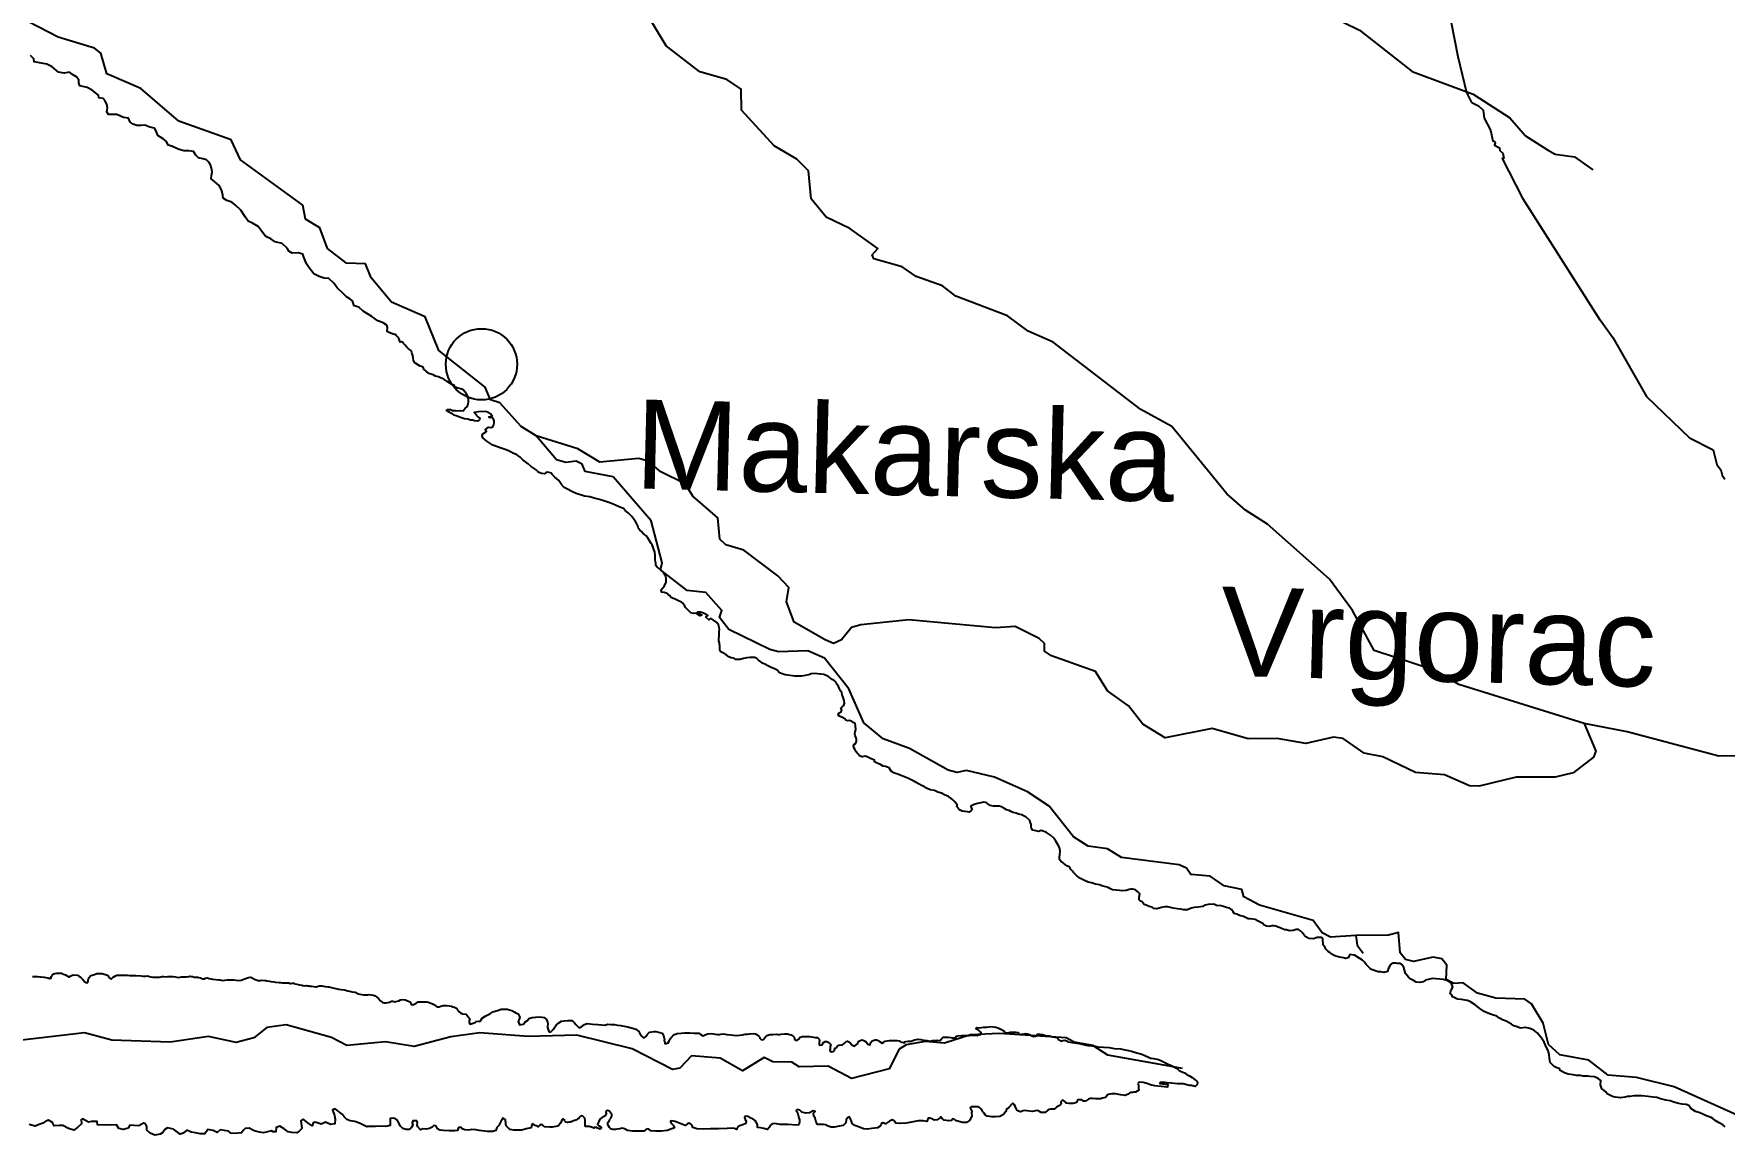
# Model space of a CAD drawing. Header units: metres. Extents: x 13.21 to 19.52, y 42.14 to 46.62.
# Drawn here: x 16.9033 to 17.3293, y 43.1125 to 43.3902 of the extents above; entities that cross this region are included whole.
import ezdxf

# ---------------------------------------------------------------- set-up
doc = ezdxf.new("R2010")
doc.units = ezdxf.units.M
doc.header["$MEASUREMENT"] = 0
for name, color, linetype in [('CESTE', 5, 'Continuous'), ('grad_manji', 1, 'Continuous'), ('hr', 9, 'Continuous'), ('naziv_manji', 1, 'Continuous')]:
    doc.layers.add(name, color=color, linetype=linetype)
doc.styles.get("Standard").update_dxf_attribs({"font": 'arial.ttf'})

msp = doc.modelspace()

# ---------------------------------------------------------------- linework, layer by layer
at = {"layer": 'CESTE'}
for points in [[(17.19139, 43.43531), (17.19656, 43.43155), (17.20337, 43.42955), (17.20958, 43.42399), (17.21424, 43.42298), (17.21564, 43.42142), (17.21553, 43.41973), (17.20865, 43.41006), (17.20851, 43.40834), (17.21379, 43.40031), (17.21972, 43.39704), (17.22911, 43.39514), (17.23735, 43.39114), (17.25061, 43.38067), (17.266, 43.37498), (17.27523, 43.36905), (17.27919, 43.36451), (17.28477, 43.36091), (17.28668, 43.35985), (17.29155, 43.35922), (17.29618, 43.35589)], [(16.97105, 43.34697), (16.95535, 43.35839), (16.95299, 43.36349), (16.9398, 43.36817), (16.93025, 43.37641), (16.92173, 43.38012), (16.9202, 43.38529), (16.91858, 43.38656), (16.90944, 43.38936), (16.89951, 43.39445), (16.89192, 43.40154), (16.89115, 43.40521)], [(17.29402, 43.2163), (17.26244, 43.22614), (17.25671, 43.22956), (17.24109, 43.23475), (17.23562, 43.24477), (17.22983, 43.25269), (17.21419, 43.26655), (17.20861, 43.27006), (17.20393, 43.27424), (17.19004, 43.29118), (17.18223, 43.29551), (17.16017, 43.31243), (17.15387, 43.31521), (17.14868, 43.31905), (17.13566, 43.32409), (17.13232, 43.32668), (17.12566, 43.32897), (17.12211, 43.33142), (17.11497, 43.33349), (17.11453, 43.3345), (17.11602, 43.33609), (17.10896, 43.3411), (17.10296, 43.34397), (17.09916, 43.34861), (17.09849, 43.35561), (17.09557, 43.35857), (17.08984, 43.36198), (17.08162, 43.37096), (17.08154, 43.37627), (17.07792, 43.37864), (17.07114, 43.3806), (17.06263, 43.38719), (17.05458, 43.4006)], [(17.02985, 43.28882), (17.02611, 43.29115), (17.02077, 43.29719), (17.01838, 43.29788), (17.01704, 43.30111), (17.00535, 43.31035), (17.00192, 43.31888), (16.99341, 43.32254), (16.98827, 43.32866), (16.98689, 43.3322), (16.98213, 43.33235), (16.97728, 43.33605), (16.97539, 43.34124), (16.97177, 43.34349), (16.97105, 43.34697)], [(17.29402, 43.2163), (17.29697, 43.20936), (17.29634, 43.20782), (17.29119, 43.20383), (17.28668, 43.20279), (17.27682, 43.20276), (17.26752, 43.20049), (17.2651, 43.20059), (17.25878, 43.20339), (17.25151, 43.20395), (17.24324, 43.20792), (17.23859, 43.2088), (17.23328, 43.21253), (17.23081, 43.21289), (17.22381, 43.21127), (17.21664, 43.21251), (17.2093, 43.21244), (17.20023, 43.21501), (17.1884, 43.21269), (17.18281, 43.21614), (17.17918, 43.2208), (17.17385, 43.22452), (17.17082, 43.22941), (17.15978, 43.2334), (17.158, 43.23458), (17.15796, 43.23645), (17.15665, 43.23776), (17.15057, 43.24077), (17.14564, 43.24044), (17.12379, 43.24242), (17.11169, 43.24118), (17.10938, 43.24047), (17.10682, 43.23744), (17.1048, 43.23651), (17.1027, 43.23741), (17.09489, 43.24183), (17.093, 43.24702), (17.09354, 43.25056), (17.09079, 43.25356), (17.0822, 43.26002), (17.07771, 43.26137), (17.07614, 43.26279), (17.07565, 43.26817), (17.0694, 43.2736), (17.0674, 43.27675), (17.06127, 43.27974), (17.05808, 43.28245), (17.0558, 43.28309), (17.04593, 43.28218), (17.04038, 43.28555), (17.02985, 43.28882)], [(17.04931, 43.27852), (17.04222, 43.27982), (17.04151, 43.28169), (17.03996, 43.28242), (17.03737, 43.28209), (17.03505, 43.28275), (17.02985, 43.28882)], [(17.23641, 43.16285), (17.23003, 43.16244), (17.228, 43.16355), (17.22569, 43.16665), (17.21218, 43.1705), (17.20826, 43.1726), (17.2077, 43.17445), (17.20326, 43.17539), (17.19977, 43.17785), (17.1949, 43.17821), (17.19377, 43.17987), (17.1919, 43.18063), (17.17738, 43.18254), (17.17383, 43.18469), (17.16898, 43.18542), (17.16531, 43.18776), (17.15915, 43.19543), (17.15375, 43.19907), (17.14536, 43.20281), (17.13836, 43.20446), (17.13591, 43.20395), (17.13375, 43.20451), (17.12393, 43.21001), (17.11735, 43.21248), (17.11247, 43.21651), (17.10869, 43.22502), (17.10257, 43.23281), (17.09837, 43.23462), (17.09099, 43.23436), (17.08876, 43.235), (17.07848, 43.23997), (17.0761, 43.24299), (17.07664, 43.24481), (17.07267, 43.24932), (17.06793, 43.24988), (17.06122, 43.25502), (17.06165, 43.25685), (17.05891, 43.26738), (17.04931, 43.27852)], [(17.36938, 43.20987), (17.34726, 43.21031), (17.33283, 43.20816), (17.32792, 43.20807), (17.30487, 43.21418), (17.29402, 43.2163)], [(17.33757, 43.11529), (17.31668, 43.1247), (17.30719, 43.12705), (17.30003, 43.12767), (17.2952, 43.13144), (17.28787, 43.13273), (17.28501, 43.1354), (17.28367, 43.14071), (17.28069, 43.14564), (17.27906, 43.14683), (17.27177, 43.14709), (17.26711, 43.14834), (17.26349, 43.15093), (17.26113, 43.15078), (17.25925, 43.15173), (17.25938, 43.15539), (17.2581, 43.15695), (17.25593, 43.15738), (17.25095, 43.15629), (17.24893, 43.15684), (17.24765, 43.1585), (17.24718, 43.16359), (17.2447, 43.16296), (17.23641, 43.16285)], [(17.23641, 43.16285), (17.23677, 43.1604), (17.23834, 43.15836)], [(17.19276, 43.12931), (17.17396, 43.13272), (17.17017, 43.1351), (17.16544, 43.13595), (17.16342, 43.13704), (17.14666, 43.13817), (17.13931, 43.13785), (17.13279, 43.13572), (17.12796, 43.13616), (17.12311, 43.13528), (17.12136, 43.13417), (17.11881, 43.1292), (17.10938, 43.12677), (17.10349, 43.12988), (17.09617, 43.1297), (17.0943, 43.13095), (17.08957, 43.13104), (17.08731, 43.13206), (17.0819, 43.12873), (17.07627, 43.13194), (17.06902, 43.13248), (17.06608, 43.12943), (17.06422, 43.12904), (17.05407, 43.13429), (17.04016, 43.13769), (17.02788, 43.13743), (17.01567, 43.13828), (17.00841, 43.1373), (16.99913, 43.13491), (16.99194, 43.13601), (16.98216, 43.13513), (16.97832, 43.13712), (16.9669, 43.14031), (16.96205, 43.13968), (16.95877, 43.13707), (16.95426, 43.13587), (16.9473, 43.1374), (16.93765, 43.13596), (16.92295, 43.13647), (16.91606, 43.1383), (16.89667, 43.13602)]]:
    msp.add_lwpolyline(points, dxfattribs=at)
at = {"layer": 'grad_manji'}
msp.add_circle((17.01611, 43.30687), 0.00898, dxfattribs=at)
at = {"layer": 'hr'}
for points in [[(17.26046, 43.39301), (17.26214, 43.38446), (17.2643, 43.37544), (17.26555, 43.37307), (17.26565, 43.37291), (17.26737, 43.372), (17.26856, 43.37094), (17.26877, 43.36896), (17.2704, 43.36589), (17.27096, 43.36325), (17.27147, 43.36308), (17.27159, 43.36274), (17.27138, 43.36215), (17.27266, 43.36143), (17.27274, 43.36077), (17.27346, 43.36009), (17.27373, 43.35886), (17.27329, 43.35875), (17.27848, 43.34876), (17.2836, 43.34072), (17.29796, 43.31812), (17.29799, 43.31806), (17.30124, 43.31362), (17.3097, 43.29874), (17.32056, 43.28829), (17.32647, 43.28529), (17.32746, 43.28157), (17.32841, 43.28023), (17.32875, 43.27888), (17.32945, 43.27787)], [(17.32951, 43.11465), (17.32898, 43.11509), (17.328, 43.11566), (17.32702, 43.11622), (17.32638, 43.11674), (17.32597, 43.117), (17.32528, 43.11725), (17.32459, 43.1175), (17.32394, 43.11782), (17.32318, 43.11814), (17.32209, 43.11847), (17.32084, 43.1192), (17.32034, 43.11998), (17.31971, 43.12021), (17.31868, 43.12033), (17.31776, 43.12053), (17.31658, 43.12084), (17.31567, 43.12117), (17.31457, 43.12133), (17.31327, 43.12169), (17.31232, 43.12197), (17.31136, 43.12212), (17.31012, 43.12227), (17.30849, 43.12245), (17.30657, 43.12239), (17.30548, 43.12228), (17.30491, 43.12226), (17.30432, 43.1221), (17.30312, 43.12191), (17.30177, 43.12212), (17.30112, 43.12226), (17.30043, 43.12256), (17.2998, 43.12297), (17.29942, 43.12342), (17.29895, 43.12382), (17.29846, 43.12423), (17.29809, 43.12521), (17.29822, 43.12626), (17.29753, 43.12681), (17.29659, 43.1272), (17.29552, 43.12734), (17.29491, 43.12742), (17.29432, 43.12737), (17.2937, 43.12735), (17.29311, 43.12758), (17.29204, 43.12756), (17.29122, 43.12774), (17.28993, 43.12788), (17.28901, 43.12827), (17.28795, 43.12883), (17.28781, 43.12933), (17.28714, 43.12953), (17.28645, 43.12979), (17.28596, 43.13031), (17.28542, 43.13084), (17.28533, 43.13136), (17.28524, 43.13196), (17.2852, 43.13278), (17.28493, 43.13386), (17.28443, 43.1348), (17.2839, 43.13594), (17.28306, 43.13725), (17.28212, 43.13833), (17.28134, 43.13901), (17.28031, 43.13943), (17.27921, 43.13968), (17.27795, 43.13953), (17.27688, 43.13991), (17.27625, 43.14011), (17.27566, 43.14053), (17.27513, 43.14081), (17.27437, 43.14126), (17.2734, 43.14161), (17.27268, 43.14202), (17.27199, 43.14248), (17.27089, 43.14287), (17.26973, 43.14326), (17.26876, 43.14372), (17.26769, 43.14448), (17.26654, 43.14541), (17.26535, 43.14617), (17.26457, 43.14645), (17.26397, 43.14654), (17.26312, 43.14668), (17.26208, 43.1468), (17.26143, 43.14716), (17.26078, 43.14741), (17.26064, 43.14788), (17.26025, 43.14826), (17.26037, 43.14888), (17.26088, 43.14983), (17.26044, 43.15092), (17.25962, 43.15144), (17.25858, 43.15179), (17.25759, 43.15183), (17.25578, 43.15198), (17.25466, 43.15174), (17.25399, 43.15159), (17.2534, 43.15118), (17.25261, 43.15104), (17.25164, 43.15113), (17.25098, 43.15148), (17.25029, 43.15184), (17.24973, 43.15237), (17.24895, 43.15331), (17.24855, 43.1548), (17.24802, 43.15552), (17.24767, 43.15576), (17.24699, 43.15578), (17.2465, 43.15585), (17.24582, 43.1559), (17.24542, 43.15567), (17.2451, 43.15543), (17.24491, 43.15505), (17.24471, 43.15462), (17.24447, 43.15381), (17.24356, 43.15356), (17.24277, 43.15373), (17.24208, 43.15373), (17.24135, 43.15391), (17.24088, 43.1541), (17.24039, 43.15431), (17.23998, 43.15463), (17.23954, 43.15508), (17.23907, 43.15554), (17.23866, 43.15611), (17.23816, 43.15666), (17.23615, 43.15786), (17.23496, 43.15805), (17.23481, 43.15764), (17.23449, 43.15721), (17.23385, 43.15702), (17.23332, 43.1572), (17.23282, 43.15733), (17.23203, 43.15745), (17.23139, 43.15767), (17.23082, 43.15788), (17.23026, 43.15825), (17.22987, 43.15855), (17.22947, 43.15882), (17.2289, 43.15939), (17.22869, 43.15979), (17.22843, 43.1602), (17.22821, 43.16054), (17.22825, 43.16095), (17.22816, 43.16146), (17.2281, 43.16191), (17.22782, 43.16233), (17.22728, 43.16235), (17.22669, 43.16237), (17.22579, 43.16205), (17.22461, 43.16213), (17.22398, 43.16242), (17.22351, 43.16283), (17.2233, 43.16318), (17.22292, 43.16361), (17.22251, 43.164), (17.22204, 43.16436), (17.22139, 43.16439), (17.22063, 43.16415), (17.21973, 43.164), (17.21899, 43.16427), (17.21856, 43.16432), (17.21815, 43.16446), (17.21771, 43.16462), (17.21736, 43.1648), (17.21689, 43.16494), (17.21626, 43.16517), (17.21589, 43.16526), (17.21529, 43.16527), (17.21458, 43.16516), (17.21393, 43.1652), (17.21344, 43.16542), (17.21322, 43.16563), (17.21303, 43.16591), (17.21266, 43.16609), (17.21215, 43.16634), (17.21171, 43.16657), (17.21112, 43.16685), (17.21046, 43.16696), (17.20981, 43.16704), (17.20936, 43.16708), (17.20879, 43.16731), (17.20817, 43.16767), (17.20714, 43.16788), (17.2065, 43.16823), (17.20582, 43.16838), (17.2055, 43.16883), (17.20513, 43.16939), (17.20463, 43.16976), (17.2039, 43.16995), (17.20312, 43.17018), (17.20252, 43.17031), (17.2013, 43.17045), (17.20067, 43.17072), (17.19925, 43.17071), (17.19851, 43.1705), (17.19787, 43.1702), (17.19728, 43.17006), (17.19668, 43.17004), (17.19573, 43.16991), (17.19493, 43.16972), (17.19407, 43.16934), (17.193, 43.16933), (17.19231, 43.16947), (17.19143, 43.16961), (17.1904, 43.16975), (17.18905, 43.17011), (17.18834, 43.17006), (17.1875, 43.16991), (17.18685, 43.16972), (17.18627, 43.16956), (17.18555, 43.1697), (17.18516, 43.16996), (17.18434, 43.17019), (17.18361, 43.17049), (17.18308, 43.17069), (17.18274, 43.17106), (17.18254, 43.17139), (17.18215, 43.17153), (17.18182, 43.17181), (17.18181, 43.17253), (17.182, 43.17334), (17.18151, 43.17389), (17.18092, 43.1744), (17.18026, 43.17456), (17.17979, 43.17454), (17.17935, 43.17447), (17.17854, 43.17422), (17.17777, 43.17412), (17.17693, 43.17424), (17.17608, 43.17426), (17.17509, 43.17436), (17.17448, 43.1747), (17.17401, 43.17493), (17.17341, 43.17514), (17.1727, 43.17532), (17.17182, 43.17562), (17.17081, 43.17576), (17.16983, 43.17612), (17.16896, 43.17633), (17.16811, 43.17674), (17.1671, 43.1772), (17.16613, 43.17791), (17.16529, 43.17873), (17.16496, 43.17915), (17.16463, 43.17953), (17.1645, 43.17981), (17.16417, 43.18019), (17.16365, 43.18038), (17.16328, 43.1807), (17.16266, 43.1812), (17.16214, 43.18161), (17.16177, 43.18198), (17.16174, 43.18255), (17.16186, 43.18327), (17.1619, 43.18412), (17.16176, 43.18502), (17.16137, 43.18583), (17.16083, 43.18664), (17.16033, 43.18738), (17.15949, 43.18815), (17.15851, 43.18885), (17.15764, 43.18918), (17.15713, 43.18931), (17.15651, 43.18907), (17.1558, 43.18921), (17.15547, 43.1893), (17.15501, 43.18944), (17.15469, 43.18981), (17.15466, 43.19032), (17.15462, 43.19087), (17.15443, 43.1913), (17.15427, 43.19184), (17.15336, 43.19272), (17.1529, 43.19292), (17.15224, 43.19329), (17.15145, 43.19342), (17.15089, 43.1937), (17.15006, 43.19384), (17.14953, 43.19409), (17.1491, 43.19434), (17.14841, 43.19454), (17.14775, 43.19493), (17.14718, 43.1953), (17.14655, 43.19544), (17.14605, 43.19549), (17.14511, 43.1955), (17.14432, 43.19562), (17.14372, 43.19606), (17.14326, 43.1964), (17.14263, 43.19647), (17.14192, 43.19628), (17.14114, 43.19613), (17.1403, 43.19589), (17.13946, 43.19545), (17.13954, 43.19502), (17.13974, 43.19465), (17.13955, 43.19438), (17.13904, 43.19398), (17.13861, 43.19403), (17.13792, 43.1941), (17.13725, 43.19421), (17.13678, 43.19444), (17.13637, 43.19473), (17.13618, 43.19508), (17.13593, 43.19538), (17.13595, 43.19581), (17.13568, 43.19619), (17.13528, 43.19661), (17.1349, 43.19704), (17.1344, 43.19748), (17.13383, 43.19789), (17.13279, 43.19831), (17.13207, 43.19872), (17.1311, 43.199), (17.13025, 43.1994), (17.1292, 43.19956), (17.12822, 43.19998), (17.1277, 43.2004), (17.12698, 43.20064), (17.12643, 43.20101), (17.12563, 43.20145), (17.12519, 43.20166), (17.12454, 43.20199), (17.12356, 43.20249), (17.12249, 43.20293), (17.12158, 43.20332), (17.12102, 43.20357), (17.12045, 43.20366), (17.11999, 43.20388), (17.1198, 43.20407), (17.11938, 43.2043), (17.1191, 43.20473), (17.11882, 43.20513), (17.11844, 43.20533), (17.11791, 43.20547), (17.11737, 43.20558), (17.1169, 43.20578), (17.11646, 43.20602), (17.11602, 43.2062), (17.11546, 43.2065), (17.11517, 43.20668), (17.11512, 43.20705), (17.11414, 43.20747), (17.11348, 43.20782), (17.11291, 43.20805), (17.11205, 43.20793), (17.11137, 43.20819), (17.11112, 43.20847), (17.11093, 43.20867), (17.11053, 43.20913), (17.11024, 43.20963), (17.11002, 43.21012), (17.10989, 43.21059), (17.11006, 43.21107), (17.11038, 43.2112), (17.1105, 43.21162), (17.11062, 43.21189), (17.11062, 43.21235), (17.11043, 43.21284), (17.11027, 43.21331), (17.11018, 43.2137), (17.11027, 43.21424), (17.11046, 43.21476), (17.11038, 43.21571), (17.11024, 43.21633), (17.10962, 43.21665), (17.10943, 43.21684), (17.10884, 43.21709), (17.10836, 43.21695), (17.10795, 43.21711), (17.1077, 43.21746), (17.10692, 43.21794), (17.10625, 43.21812), (17.10601, 43.21858), (17.10625, 43.21898), (17.10672, 43.21926), (17.10688, 43.21975), (17.1067, 43.2202), (17.10704, 43.22048), (17.10745, 43.22082), (17.10758, 43.22146), (17.10748, 43.22214), (17.10723, 43.22285), (17.10704, 43.22351), (17.10691, 43.22411), (17.1066, 43.22457), (17.10632, 43.22505), (17.1061, 43.2256), (17.10575, 43.22613), (17.10547, 43.22663), (17.10503, 43.22708), (17.10452, 43.22743), (17.10368, 43.22807), (17.10296, 43.22841), (17.10239, 43.22864), (17.10164, 43.22873), (17.10082, 43.22885), (17.09997, 43.22889), (17.09919, 43.22884), (17.09862, 43.22857), (17.09771, 43.22841), (17.09677, 43.22823), (17.09505, 43.22823), (17.09265, 43.22857), (17.09211, 43.22874), (17.09123, 43.2291), (17.0906, 43.22977), (17.08982, 43.23019), (17.08913, 43.23045), (17.08831, 43.23086), (17.08768, 43.23118), (17.08693, 43.23154), (17.08654, 43.23187), (17.08592, 43.23231), (17.08551, 43.23273), (17.08498, 43.23294), (17.08438, 43.23297), (17.08374, 43.23296), (17.083, 43.23289), (17.08211, 43.23271), (17.08133, 43.23244), (17.08017, 43.23244), (17.0797, 43.23277), (17.07907, 43.23289), (17.07847, 43.23314), (17.07772, 43.23367), (17.07696, 43.23413), (17.07646, 43.2344), (17.07614, 43.23486), (17.07614, 43.2352), (17.07617, 43.23554), (17.07621, 43.23593), (17.07611, 43.23627), (17.07605, 43.23667), (17.07593, 43.23713), (17.07589, 43.23739), (17.07604, 43.23858), (17.07602, 43.23948), (17.07608, 43.23997), (17.07601, 43.24048), (17.07587, 43.24119), (17.0754, 43.24181), (17.07461, 43.24233), (17.07396, 43.24279), (17.07344, 43.24246), (17.07265, 43.24311), (17.07316, 43.2435), (17.07225, 43.24402), (17.07192, 43.2442), (17.07127, 43.24439), (17.07107, 43.24439), (17.07055, 43.24434), (17.0716, 43.24363), (17.07115, 43.24344), (17.07017, 43.2441), (17.06965, 43.24405), (17.06886, 43.24423), (17.06807, 43.24493), (17.06754, 43.24555), (17.06734, 43.24588), (17.06727, 43.24612), (17.06701, 43.2464), (17.06681, 43.24668), (17.06648, 43.24692), (17.06576, 43.24725), (17.06477, 43.24771), (17.06438, 43.24785), (17.06392, 43.24808), (17.06386, 43.24818), (17.06366, 43.24851), (17.06326, 43.24869), (17.06307, 43.24893), (17.06294, 43.24912), (17.06215, 43.24935), (17.06149, 43.24944), (17.06143, 43.25001), (17.06187, 43.25063), (17.06213, 43.25097), (17.06263, 43.25187), (17.06261, 43.25268), (17.06254, 43.25349), (17.06195, 43.25439), (17.06115, 43.25519), (17.06036, 43.25575), (17.06003, 43.25613), (17.06001, 43.2567), (17.06, 43.25706), (17.05991, 43.25761), (17.05988, 43.25801), (17.05988, 43.25871), (17.05976, 43.25949), (17.0591, 43.26137), (17.05887, 43.26171), (17.0586, 43.26212), (17.0584, 43.26256), (17.05796, 43.26317), (17.05761, 43.2636), (17.05678, 43.26433), (17.05645, 43.2647), (17.05605, 43.26508), (17.0557, 43.26551), (17.05548, 43.26617), (17.05526, 43.26667), (17.05491, 43.26724), (17.05444, 43.26788), (17.05397, 43.26848), (17.05349, 43.26901), (17.05305, 43.26944), (17.05232, 43.27003), (17.05193, 43.27048), (17.05095, 43.27086), (17.05009, 43.27126), (17.04931, 43.27161), (17.04843, 43.27193), (17.04745, 43.27228), (17.0467, 43.2725), (17.04553, 43.27286), (17.04447, 43.27312), (17.04339, 43.27348), (17.04207, 43.27361), (17.03997, 43.2743), (17.03885, 43.27477), (17.03777, 43.27536), (17.03691, 43.27577), (17.03645, 43.27634), (17.03613, 43.27684), (17.03559, 43.27758), (17.03463, 43.2784), (17.03404, 43.27901), (17.03364, 43.27944), (17.03312, 43.27957), (17.0327, 43.2797), (17.03235, 43.27954), (17.03195, 43.27928), (17.03123, 43.27937), (17.03065, 43.27955), (17.03031, 43.27988), (17.02985, 43.28026), (17.02941, 43.28064), (17.02863, 43.28114), (17.02791, 43.28181), (17.02716, 43.2823), (17.0265, 43.28276), (17.02586, 43.28345), (17.02492, 43.28414), (17.02419, 43.28439), (17.02357, 43.28474), (17.0229, 43.28504), (17.02229, 43.28528), (17.02104, 43.28569), (17.01895, 43.28649), (17.01744, 43.28747), (17.01644, 43.28836), (17.01629, 43.28884), (17.01648, 43.28932), (17.01733, 43.28989), (17.017, 43.29037), (17.01755, 43.29079), (17.01784, 43.29101), (17.01843, 43.2909), (17.01901, 43.2911), (17.01926, 43.29162), (17.01927, 43.29213), (17.01928, 43.29264), (17.01917, 43.293), (17.01884, 43.29342), (17.01826, 43.29337), (17.01799, 43.29361), (17.01838, 43.2937), (17.01884, 43.29389), (17.0184, 43.29437), (17.01777, 43.29479), (17.01712, 43.29493), (17.01537, 43.29492), (17.0143, 43.29476), (17.01447, 43.29456), (17.01468, 43.29431), (17.01481, 43.29398), (17.01522, 43.2936), (17.0157, 43.29328), (17.01563, 43.29284), (17.01509, 43.29252), (17.01434, 43.29259), (17.01383, 43.29275), (17.01336, 43.29282), (17.01267, 43.293), (17.01185, 43.29309), (17.01085, 43.29345), (17.01038, 43.29364), (17.00975, 43.29389), (17.00917, 43.29407), (17.00886, 43.2943), (17.00839, 43.29458), (17.00776, 43.29489), (17.00728, 43.29524), (17.00763, 43.29545), (17.00829, 43.29545), (17.00884, 43.29526), (17.00955, 43.29519), (17.01006, 43.29517), (17.01068, 43.29522), (17.01146, 43.29517), (17.01197, 43.29579), (17.01248, 43.29617), (17.01271, 43.2968), (17.01283, 43.29746), (17.01282, 43.2981), (17.0126, 43.29888), (17.01232, 43.29938), (17.01196, 43.29982), (17.0115, 43.30044), (17.01087, 43.30066), (17.01017, 43.30082), (17.00945, 43.30108), (17.00926, 43.3016), (17.00861, 43.30178), (17.00816, 43.30212), (17.00749, 43.30255), (17.00664, 43.3031), (17.00579, 43.30343), (17.00526, 43.30367), (17.00454, 43.3039), (17.00407, 43.30409), (17.00369, 43.30432), (17.00284, 43.30459), (17.00218, 43.30511), (17.00159, 43.30568), (17.00139, 43.30614), (17.00101, 43.3063), (17.00066, 43.30644), (17.00025, 43.30667), (16.99935, 43.30723), (16.99901, 43.30784), (16.99891, 43.3085), (16.99881, 43.30907), (16.99859, 43.3098), (16.99848, 43.31017), (16.99823, 43.3104), (16.99775, 43.31078), (16.99726, 43.31115), (16.99687, 43.31167), (16.99647, 43.31214), (16.99619, 43.31243), (16.99594, 43.31252), (16.99562, 43.31247), (16.99543, 43.31297), (16.99531, 43.31341), (16.99501, 43.31375), (16.99467, 43.31403), (16.99442, 43.31438), (16.99415, 43.31442), (16.99316, 43.31469), (16.9923, 43.31517), (16.9924, 43.31616), (16.99227, 43.3167), (16.99137, 43.31731), (16.99, 43.31783), (16.98845, 43.3189), (16.9863, 43.32026), (16.98516, 43.32128), (16.98403, 43.32159), (16.98363, 43.32285), (16.9829, 43.32337), (16.98205, 43.32386), (16.98113, 43.32479), (16.97975, 43.32614), (16.97889, 43.32729), (16.97761, 43.32847), (16.97648, 43.32859), (16.9752, 43.32897), (16.97384, 43.3297), (16.97269, 43.33118), (16.97203, 43.33217), (16.97132, 43.33385), (16.97107, 43.33463), (16.96995, 43.33495), (16.96837, 43.33492), (16.96756, 43.33539), (16.96715, 43.33613), (16.96584, 43.33735), (16.96412, 43.33775), (16.96301, 43.33851), (16.96175, 43.33908), (16.96124, 43.33965), (16.9606, 43.34063), (16.95985, 43.34165), (16.95837, 43.34246), (16.95735, 43.34299), (16.95659, 43.34405), (16.95542, 43.34574), (16.9541, 43.347), (16.95321, 43.34772), (16.95193, 43.34814), (16.95102, 43.34878), (16.95089, 43.34952), (16.95065, 43.35059), (16.95006, 43.3519), (16.94881, 43.353), (16.948, 43.35365), (16.94804, 43.35451), (16.9482, 43.35542), (16.94808, 43.35632), (16.94783, 43.35714), (16.94742, 43.35786), (16.94677, 43.35846), (16.94588, 43.35867), (16.94479, 43.3589), (16.94416, 43.35964), (16.94352, 43.36049), (16.94233, 43.36069), (16.94111, 43.36069), (16.93963, 43.36113), (16.93809, 43.36184), (16.93712, 43.36216), (16.93674, 43.36302), (16.93593, 43.36375), (16.93455, 43.36452), (16.93425, 43.36546), (16.93367, 43.36644), (16.93254, 43.36664), (16.93123, 43.36716), (16.93025, 43.36706), (16.92924, 43.36706), (16.92829, 43.36742), (16.92758, 43.36789), (16.92714, 43.36892), (16.92593, 43.36907), (16.92425, 43.36987), (16.92214, 43.36989), (16.92173, 43.3705), (16.92183, 43.37155), (16.92167, 43.37245), (16.92126, 43.3732), (16.9208, 43.37389), (16.91967, 43.37409), (16.91963, 43.37474), (16.91803, 43.37602), (16.91672, 43.37663), (16.91491, 43.3771), (16.91466, 43.3778), (16.91466, 43.3785), (16.91405, 43.37937), (16.91307, 43.37995), (16.91228, 43.38055), (16.91093, 43.38029), (16.90949, 43.38053), (16.90791, 43.3819), (16.90655, 43.38255), (16.90339, 43.3831), (16.90331, 43.38387), (16.90249, 43.38469)], [(16.90295, 43.15254), (16.90376, 43.15255), (16.90429, 43.15252), (16.90484, 43.15246), (16.90506, 43.15241), (16.90587, 43.15232), (16.90686, 43.15214), (16.90733, 43.15205), (16.90763, 43.15206), (16.90767, 43.15215), (16.90758, 43.1524), (16.90783, 43.15268), (16.90804, 43.15294), (16.90834, 43.15316), (16.90859, 43.15325), (16.9091, 43.15332), (16.90932, 43.15335), (16.91034, 43.15333), (16.91051, 43.15321), (16.91129, 43.15297), (16.91167, 43.15272), (16.91185, 43.15256), (16.91202, 43.15247), (16.91233, 43.15247), (16.91241, 43.15257), (16.91266, 43.1527), (16.91318, 43.15296), (16.91433, 43.15284), (16.91463, 43.15262), (16.91498, 43.15241), (16.91515, 43.15226), (16.91537, 43.15204), (16.91567, 43.15179), (16.91616, 43.15116), (16.9165, 43.15098), (16.91684, 43.1509), (16.91701, 43.15123), (16.917, 43.15152), (16.91704, 43.1519), (16.9172, 43.15224), (16.91762, 43.15281), (16.91856, 43.15304), (16.9192, 43.15326), (16.91975, 43.1533), (16.92055, 43.15329), (16.92102, 43.15311), (16.92158, 43.15292), (16.9218, 43.15283), (16.92201, 43.15271), (16.92223, 43.15246), (16.9224, 43.15221), (16.92245, 43.15208), (16.92275, 43.15187), (16.92296, 43.15203), (16.92313, 43.15222), (16.92347, 43.15247), (16.92389, 43.1527), (16.92419, 43.15282), (16.92479, 43.15286), (16.92598, 43.15287), (16.92692, 43.15282), (16.92744, 43.15276), (16.92898, 43.15277), (16.93031, 43.15269), (16.93082, 43.15264), (16.93129, 43.15261), (16.93147, 43.15264), (16.93193, 43.15265), (16.93241, 43.15252), (16.93279, 43.1524), (16.93331, 43.15231), (16.93408, 43.15238), (16.93497, 43.15236), (16.93562, 43.15252), (16.93604, 43.15253), (16.93672, 43.15247), (16.93707, 43.15251), (16.93746, 43.15254), (16.9384, 43.15255), (16.93899, 43.15246), (16.93971, 43.1523), (16.94047, 43.15246), (16.9412, 43.15244), (16.9418, 43.15244), (16.94239, 43.15251), (16.9426, 43.15261), (16.94295, 43.15255), (16.94329, 43.15249), (16.94368, 43.15236), (16.94462, 43.15237), (16.94484, 43.15225), (16.94527, 43.15219), (16.94543, 43.1521), (16.94574, 43.15197), (16.94612, 43.15189), (16.94642, 43.15192), (16.94651, 43.15208), (16.9471, 43.15214), (16.94745, 43.15202), (16.94792, 43.1519), (16.94835, 43.15181), (16.94994, 43.1517), (16.95015, 43.15167), (16.95053, 43.15161), (16.95088, 43.15155), (16.95139, 43.15162), (16.95191, 43.15166), (16.95289, 43.1517), (16.9537, 43.15167), (16.95486, 43.15149), (16.95554, 43.15159), (16.9569, 43.15211), (16.95737, 43.15224), (16.95796, 43.15234), (16.95907, 43.15174), (16.95979, 43.15153), (16.9604, 43.1515), (16.96078, 43.15157), (16.9615, 43.15154), (16.96181, 43.15151), (16.96202, 43.15145), (16.96267, 43.15133), (16.96306, 43.15124), (16.96378, 43.15116), (16.96417, 43.15109), (16.96516, 43.15101), (16.96549, 43.15099), (16.96584, 43.15096), (16.96661, 43.15093), (16.96729, 43.15094), (16.96759, 43.15088), (16.9679, 43.15076), (16.96807, 43.15076), (16.9684, 43.15082), (16.96892, 43.1508), (16.96909, 43.1507), (16.96956, 43.15058), (16.97025, 43.15043), (16.97072, 43.15037), (16.97089, 43.15031), (16.97107, 43.15028), (16.97158, 43.15016), (16.97192, 43.15023), (16.9723, 43.1502), (16.9727, 43.15017), (16.97295, 43.15011), (16.97338, 43.15005), (16.9739, 43.14996), (16.97437, 43.14993), (16.97454, 43.14993), (16.97471, 43.14997), (16.97496, 43.1501), (16.9753, 43.15016), (16.97556, 43.1502), (16.9759, 43.15014), (16.97629, 43.15005), (16.97672, 43.14999), (16.97689, 43.14999), (16.9774, 43.1499), (16.97762, 43.14987), (16.97834, 43.14972), (16.98008, 43.14935), (16.98073, 43.14923), (16.9815, 43.14914), (16.98189, 43.14905), (16.98236, 43.14893), (16.98296, 43.14881), (16.98352, 43.14863), (16.98425, 43.14854), (16.98442, 43.14851), (16.98476, 43.14823), (16.98541, 43.14804), (16.98636, 43.14793), (16.98691, 43.14787), (16.98725, 43.14791), (16.98747, 43.14791), (16.98781, 43.14794), (16.98828, 43.14792), (16.98888, 43.14783), (16.98931, 43.14764), (16.99014, 43.14696), (16.99066, 43.14634), (16.99117, 43.146), (16.99156, 43.14588), (16.99208, 43.14585), (16.99251, 43.14592), (16.99289, 43.14608), (16.9934, 43.14627), (16.99374, 43.14631), (16.994, 43.14621), (16.99438, 43.14616), (16.99454, 43.1462), (16.99525, 43.14642), (16.99574, 43.14665), (16.99643, 43.14671), (16.997, 43.1466), (16.99747, 43.14641), (16.99813, 43.14616), (16.99832, 43.14586), (16.99838, 43.14544), (16.99882, 43.14536), (16.99955, 43.14571), (17.00015, 43.14612), (17.00074, 43.14615), (17.00162, 43.14611), (17.00237, 43.14616), (17.00278, 43.14603), (17.00306, 43.14585), (17.00357, 43.14571), (17.00413, 43.14548), (17.0047, 43.14507), (17.00501, 43.14484), (17.00542, 43.14486), (17.00586, 43.145), (17.00642, 43.14517), (17.00727, 43.14523), (17.00799, 43.14512), (17.00856, 43.14505), (17.00885, 43.14491), (17.00934, 43.14475), (17.00979, 43.1445), (17.00997, 43.14421), (17.01022, 43.14393), (17.01048, 43.14361), (17.01079, 43.14333), (17.01132, 43.14314), (17.01227, 43.14301), (17.01254, 43.1427), (17.01315, 43.14188), (17.01303, 43.1413), (17.01302, 43.14089), (17.01324, 43.14047), (17.01405, 43.14071), (17.01449, 43.14091), (17.01478, 43.14114), (17.01541, 43.14123), (17.01581, 43.14126), (17.01606, 43.14158), (17.01628, 43.14199), (17.01719, 43.1426), (17.01785, 43.14293), (17.01845, 43.14324), (17.01898, 43.14359), (17.01959, 43.14379), (17.02039, 43.14407), (17.02103, 43.14426), (17.02184, 43.1443), (17.02265, 43.14426), (17.02312, 43.1441), (17.02375, 43.14392), (17.02434, 43.14365), (17.02475, 43.14339), (17.02538, 43.14313), (17.02577, 43.14226), (17.02549, 43.14154), (17.02535, 43.14113), (17.02549, 43.14072), (17.02581, 43.14035), (17.02668, 43.14054), (17.02704, 43.141), (17.02772, 43.14141), (17.02806, 43.14193), (17.02884, 43.14214), (17.02979, 43.1423), (17.03076, 43.14234), (17.03139, 43.14228), (17.03188, 43.14214), (17.03251, 43.14168), (17.03277, 43.14104), (17.03284, 43.1405), (17.03274, 43.13998), (17.03277, 43.13969), (17.03305, 43.13863), (17.03349, 43.1385), (17.03417, 43.13914), (17.03449, 43.13969), (17.03493, 43.14026), (17.03564, 43.1408), (17.03631, 43.14123), (17.03693, 43.1413), (17.03793, 43.14145), (17.03843, 43.14141), (17.03895, 43.14141), (17.03957, 43.14082), (17.03988, 43.1404), (17.04011, 43.14017), (17.0404, 43.13992), (17.04076, 43.13956), (17.04139, 43.13989), (17.04206, 43.14039), (17.04275, 43.14063), (17.0441, 43.14047), (17.04542, 43.1404), (17.04633, 43.14034), (17.04719, 43.14028), (17.04793, 43.1405), (17.04867, 43.14045), (17.04962, 43.14043), (17.05038, 43.14027), (17.05125, 43.14017), (17.05208, 43.13997), (17.05301, 43.13984), (17.05381, 43.13959), (17.05446, 43.13941), (17.05504, 43.13927), (17.05575, 43.13869), (17.05609, 43.13801), (17.05653, 43.13744), (17.05675, 43.13719), (17.0571, 43.13708), (17.05756, 43.13741), (17.05791, 43.13796), (17.05844, 43.13849), (17.05963, 43.13867), (17.06007, 43.13863), (17.06103, 43.13842), (17.06161, 43.1382), (17.062, 43.13768), (17.06207, 43.13726), (17.06214, 43.13689), (17.06227, 43.1366), (17.06215, 43.13632), (17.06228, 43.13599), (17.06229, 43.1358), (17.06235, 43.13561), (17.06267, 43.13562), (17.06312, 43.13581), (17.06337, 43.13623), (17.06356, 43.13656), (17.06366, 43.1368), (17.06409, 43.13727), (17.06437, 43.13753), (17.06478, 43.13792), (17.06544, 43.13815), (17.06641, 43.13824), (17.0673, 43.13831), (17.06793, 43.13831), (17.06865, 43.13828), (17.06958, 43.13826), (17.07025, 43.13826), (17.0709, 43.13819), (17.07118, 43.13799), (17.07189, 43.13753), (17.07227, 43.13776), (17.07304, 43.13808), (17.07401, 43.13813), (17.07458, 43.13808), (17.07502, 43.13799), (17.07555, 43.1379), (17.07608, 43.13789), (17.07644, 43.13799), (17.07706, 43.13804), (17.07797, 43.13787), (17.07891, 43.13781), (17.07964, 43.13769), (17.08035, 43.13767), (17.08111, 43.13769), (17.08192, 43.13785), (17.08255, 43.13795), (17.08315, 43.13797), (17.08371, 43.13806), (17.08469, 43.13813), (17.08515, 43.13804), (17.08562, 43.13778), (17.08613, 43.13733), (17.08626, 43.13701), (17.0867, 43.13659), (17.0872, 43.1366), (17.08742, 43.13696), (17.08767, 43.13733), (17.08801, 43.1376), (17.08879, 43.13788), (17.08956, 43.13788), (17.09036, 43.13795), (17.09081, 43.1379), (17.09125, 43.13793), (17.09166, 43.13796), (17.09244, 43.13802), (17.09325, 43.13806), (17.09376, 43.13786), (17.09415, 43.13778), (17.09467, 43.13745), (17.09492, 43.13722), (17.09503, 43.13682), (17.09523, 43.13645), (17.09571, 43.13643), (17.09622, 43.1369), (17.09641, 43.13723), (17.09704, 43.13742), (17.09802, 43.13735), (17.09887, 43.13735), (17.09937, 43.13731), (17.10016, 43.13717), (17.10075, 43.13715), (17.10123, 43.13675), (17.10127, 43.13631), (17.10121, 43.13593), (17.10121, 43.13546), (17.10131, 43.1352), (17.10196, 43.1353), (17.1023, 43.13591), (17.1027, 43.13616), (17.10318, 43.1361), (17.10367, 43.13584), (17.10414, 43.13541), (17.10402, 43.13485), (17.10396, 43.13433), (17.10391, 43.13376), (17.1043, 43.13349), (17.10474, 43.13363), (17.10512, 43.1341), (17.10518, 43.13443), (17.1055, 43.13457), (17.10581, 43.13504), (17.10613, 43.1352), (17.10672, 43.13525), (17.1071, 43.13527), (17.10754, 43.13562), (17.10779, 43.13591), (17.10797, 43.13614), (17.10833, 43.13625), (17.10888, 43.13598), (17.10911, 43.13573), (17.10945, 43.13527), (17.11012, 43.13494), (17.11088, 43.13551), (17.11121, 43.13619), (17.11156, 43.13641), (17.11206, 43.13657), (17.11249, 43.13635), (17.11293, 43.13614), (17.113, 43.13595), (17.11319, 43.13576), (17.11345, 43.13544), (17.11403, 43.1353), (17.11415, 43.13577), (17.11453, 43.13629), (17.11529, 43.13659), (17.11567, 43.13657), (17.11607, 43.13634), (17.11639, 43.13612), (17.11708, 43.13568), (17.11753, 43.13592), (17.11783, 43.13625), (17.11883, 43.13637), (17.11956, 43.13634), (17.12025, 43.13639), (17.12085, 43.13637), (17.12134, 43.13627), (17.12166, 43.13616), (17.12201, 43.136), (17.12235, 43.13584), (17.12267, 43.1358), (17.12272, 43.13602), (17.12304, 43.13612), (17.12361, 43.13618), (17.12435, 43.13625), (17.12485, 43.13636), (17.12527, 43.13653), (17.12571, 43.13666), (17.12616, 43.13669), (17.12684, 43.13664), (17.12756, 43.13645), (17.12831, 43.13635), (17.12906, 43.13625), (17.12976, 43.13641), (17.13029, 43.13641), (17.13097, 43.1365), (17.13168, 43.13642), (17.13206, 43.1368), (17.13245, 43.13719), (17.13302, 43.13721), (17.13368, 43.13719), (17.13437, 43.13714), (17.13469, 43.13707), (17.13504, 43.13707), (17.13559, 43.13707), (17.13578, 43.13746), (17.13614, 43.13757), (17.13707, 43.13765), (17.13798, 43.13764), (17.13861, 43.13762), (17.13905, 43.13764), (17.13971, 43.13771), (17.14034, 43.13771), (17.14101, 43.1376), (17.14147, 43.13785), (17.14197, 43.1379), (17.14207, 43.13839), (17.14163, 43.13876), (17.14134, 43.13899), (17.14075, 43.1392), (17.1409, 43.13968), (17.14163, 43.1396), (17.14264, 43.13976), (17.14345, 43.13977), (17.14449, 43.13988), (17.14514, 43.13984), (17.14577, 43.13977), (17.14627, 43.13956), (17.14681, 43.13933), (17.14718, 43.13917), (17.14771, 43.13879), (17.14797, 43.13833), (17.14887, 43.13834), (17.14932, 43.13844), (17.15073, 43.1385), (17.15132, 43.13842), (17.15163, 43.13793), (17.15211, 43.13795), (17.15255, 43.13798), (17.15318, 43.13816), (17.15371, 43.13809), (17.15418, 43.13786), (17.15463, 43.13763), (17.15524, 43.13735), (17.15582, 43.1375), (17.15625, 43.13796), (17.15682, 43.13798), (17.15751, 43.1379), (17.15826, 43.13763), (17.1592, 43.13752), (17.16008, 43.13731), (17.16099, 43.13715), (17.16133, 43.13685), (17.16164, 43.13658), (17.16213, 43.13623), (17.16265, 43.13642), (17.16322, 43.1365), (17.16351, 43.13626), (17.16384, 43.13601), (17.16554, 43.13578), (17.16676, 43.1356), (17.16806, 43.13525), (17.16893, 43.13514), (17.1699, 43.135), (17.17088, 43.13492), (17.17144, 43.13477), (17.1743, 43.13462), (17.17558, 43.13436), (17.17712, 43.13429), (17.17994, 43.13366), (17.1813, 43.1333), (17.18248, 43.13297), (17.18327, 43.13263), (17.18421, 43.13222), (17.18477, 43.1319), (17.1855, 43.13181), (17.18635, 43.13169), (17.18694, 43.13148), (17.18913, 43.1304), (17.18998, 43.13007), (17.19074, 43.12968), (17.19139, 43.12931), (17.19195, 43.12885), (17.1924, 43.12856), (17.19286, 43.12837), (17.19324, 43.12821), (17.19395, 43.12775), (17.19453, 43.12747), (17.19522, 43.12702), (17.19565, 43.12674), (17.19596, 43.12656), (17.19637, 43.12615), (17.19656, 43.12582), (17.19643, 43.12528), (17.196, 43.12482), (17.19501, 43.12502), (17.1945, 43.12506), (17.19295, 43.12542), (17.19205, 43.12542), (17.19147, 43.12546), (17.18999, 43.12559), (17.1889, 43.12568), (17.18877, 43.12572), (17.18838, 43.12577), (17.18806, 43.12577), (17.18716, 43.1258), (17.18704, 43.12552), (17.1891, 43.12526), (17.18898, 43.12465), (17.18576, 43.12499), (17.18473, 43.12518), (17.18376, 43.1255), (17.18286, 43.12582), (17.18241, 43.12591), (17.18164, 43.12582), (17.18158, 43.12544), (17.18165, 43.12501), (17.18172, 43.12436), (17.18173, 43.12389), (17.1809, 43.12336), (17.18051, 43.12336), (17.18013, 43.12326), (17.17975, 43.12326), (17.17943, 43.12307), (17.17918, 43.12288), (17.17866, 43.12264), (17.17835, 43.12254), (17.17783, 43.12263), (17.17712, 43.12272), (17.1759, 43.12291), (17.17494, 43.12294), (17.1741, 43.1228), (17.17385, 43.12266), (17.17366, 43.12242), (17.17353, 43.12218), (17.17334, 43.12199), (17.17296, 43.1219), (17.17264, 43.1218), (17.17238, 43.12175), (17.17207, 43.12165), (17.17084, 43.12169), (17.17013, 43.12173), (17.16949, 43.12173), (17.16911, 43.12159), (17.16885, 43.12144), (17.16854, 43.12121), (17.16815, 43.12111), (17.16783, 43.12111), (17.16757, 43.12125), (17.16725, 43.12138), (17.167, 43.12143), (17.16648, 43.12138), (17.16629, 43.12133), (17.1661, 43.121), (17.16604, 43.12076), (17.16578, 43.12067), (17.16514, 43.12052), (17.16476, 43.12047), (17.16418, 43.12046), (17.16347, 43.1206), (17.16321, 43.12093), (17.16269, 43.12131), (17.16237, 43.12121), (17.16212, 43.12092), (17.16219, 43.12055), (17.162, 43.12027), (17.16162, 43.11993), (17.16098, 43.11955), (17.16042, 43.11903), (17.15947, 43.11906), (17.15915, 43.11897), (17.15881, 43.11878), (17.15815, 43.11823), (17.15714, 43.11822), (17.15674, 43.11849), (17.15627, 43.11876), (17.15573, 43.11865), (17.15487, 43.11845), (17.15362, 43.11867), (17.15306, 43.11877), (17.15259, 43.11868), (17.15191, 43.11843), (17.15146, 43.1186), (17.15108, 43.11874), (17.1508, 43.11941), (17.15061, 43.11982), (17.15036, 43.12023), (17.15004, 43.12057), (17.14964, 43.12024), (17.14945, 43.11991), (17.1492, 43.11963), (17.14888, 43.11929), (17.14843, 43.11911), (17.14825, 43.1185), (17.14768, 43.11773), (17.14673, 43.11721), (17.14564, 43.11711), (17.14474, 43.1171), (17.14355, 43.1173), (17.14308, 43.11767), (17.14279, 43.11804), (17.14246, 43.11843), (17.14226, 43.11877), (17.14195, 43.11914), (17.1417, 43.11943), (17.14132, 43.11962), (17.14085, 43.11964), (17.14017, 43.11962), (17.13954, 43.11964), (17.13926, 43.11941), (17.1395, 43.11891), (17.13969, 43.11847), (17.13963, 43.11806), (17.13969, 43.11742), (17.13951, 43.117), (17.13907, 43.11624), (17.13831, 43.11572), (17.13734, 43.11571), (17.13637, 43.11593), (17.1356, 43.11621), (17.13523, 43.11658), (17.13488, 43.11663), (17.13457, 43.11625), (17.13387, 43.11611), (17.13271, 43.11629), (17.13216, 43.1168), (17.13188, 43.11712), (17.13167, 43.11689), (17.13148, 43.11675), (17.13097, 43.11636), (17.1302, 43.11631), (17.12956, 43.11663), (17.1291, 43.11682), (17.1287, 43.1168), (17.12835, 43.11597), (17.12745, 43.11615), (17.12619, 43.11615), (17.1245, 43.1158), (17.12303, 43.1155), (17.12156, 43.11542), (17.12055, 43.11557), (17.12034, 43.11592), (17.12007, 43.11614), (17.11964, 43.11636), (17.11892, 43.11608), (17.11842, 43.11573), (17.11789, 43.11537), (17.11729, 43.11565), (17.11693, 43.11558), (17.11684, 43.11512), (17.11657, 43.11475), (17.11591, 43.11437), (17.11444, 43.11421), (17.11341, 43.11402), (17.11239, 43.11415), (17.11139, 43.1145), (17.1102, 43.11496), (17.10954, 43.11546), (17.10935, 43.11601), (17.10922, 43.11636), (17.10888, 43.11714), (17.10832, 43.11692), (17.10797, 43.11635), (17.1079, 43.1156), (17.10727, 43.11494), (17.10625, 43.11474), (17.10503, 43.11454), (17.10426, 43.11454), (17.10348, 43.11476), (17.10284, 43.11508), (17.10226, 43.11518), (17.10161, 43.11517), (17.10078, 43.11521), (17.10045, 43.11577), (17.10016, 43.11684), (17.0999, 43.11729), (17.0998, 43.11805), (17.10016, 43.11851), (17.09971, 43.11868), (17.09874, 43.11816), (17.09784, 43.11806), (17.09681, 43.11828), (17.09633, 43.1188), (17.0957, 43.11901), (17.09545, 43.11873), (17.09572, 43.11819), (17.09592, 43.11755), (17.09608, 43.11688), (17.09627, 43.1164), (17.09628, 43.11584), (17.09609, 43.11508), (17.09558, 43.11503), (17.09327, 43.1152), (17.0923, 43.11519), (17.09134, 43.11523), (17.09044, 43.11541), (17.08986, 43.11546), (17.08953, 43.11541), (17.08928, 43.11526), (17.08884, 43.11493), (17.08859, 43.11441), (17.08821, 43.11398), (17.08724, 43.11416), (17.08685, 43.1143), (17.08654, 43.11434), (17.0857, 43.11443), (17.08569, 43.11521), (17.08531, 43.11576), (17.08506, 43.11624), (17.08455, 43.11654), (17.08381, 43.11688), (17.08321, 43.1172), (17.08267, 43.11731), (17.08242, 43.11697), (17.08259, 43.11649), (17.08279, 43.11606), (17.08273, 43.11544), (17.08197, 43.11511), (17.08136, 43.11494), (17.08072, 43.1146), (17.08041, 43.11394), (17.07983, 43.11422), (17.07919, 43.11426), (17.07803, 43.11421), (17.07584, 43.1141), (17.07386, 43.11413), (17.07211, 43.11404), (17.07039, 43.1141), (17.06941, 43.11441), (17.06916, 43.11493), (17.06887, 43.1153), (17.06837, 43.11555), (17.06802, 43.11534), (17.06745, 43.11499), (17.06658, 43.11525), (17.06489, 43.11597), (17.0641, 43.11615), (17.0637, 43.11601), (17.06385, 43.1156), (17.06414, 43.1153), (17.06439, 43.11503), (17.06479, 43.11433), (17.06409, 43.11409), (17.06294, 43.11371), (17.06148, 43.11356), (17.06, 43.11349), (17.05877, 43.11363), (17.0583, 43.11399), (17.05776, 43.11411), (17.05698, 43.11352), (17.05428, 43.1135), (17.05293, 43.11368), (17.05217, 43.11408), (17.05152, 43.11424), (17.05097, 43.11415), (17.0502, 43.114), (17.04988, 43.11391), (17.04923, 43.11395), (17.04865, 43.11408), (17.04833, 43.11441), (17.04813, 43.11483), (17.04793, 43.11525), (17.04792, 43.11568), (17.04818, 43.11587), (17.04836, 43.11625), (17.04842, 43.11652), (17.04867, 43.11681), (17.04892, 43.11733), (17.04898, 43.11776), (17.04872, 43.11808), (17.04865, 43.11832), (17.04839, 43.11855), (17.04787, 43.11869), (17.04756, 43.11854), (17.04743, 43.11826), (17.04763, 43.11807), (17.04719, 43.11732), (17.04656, 43.11698), (17.04605, 43.1166), (17.04561, 43.11585), (17.04549, 43.11546), (17.04536, 43.11523), (17.04556, 43.11495), (17.04601, 43.11467), (17.04627, 43.11449), (17.04628, 43.11425), (17.04614, 43.11416), (17.04602, 43.11406), (17.04577, 43.11411), (17.04532, 43.11424), (17.04505, 43.11452), (17.04454, 43.11447), (17.04448, 43.11429), (17.04403, 43.11447), (17.04383, 43.11456), (17.04351, 43.11465), (17.04325, 43.11469), (17.04228, 43.11469), (17.04222, 43.11488), (17.04221, 43.11586), (17.04226, 43.11624), (17.04212, 43.11676), (17.04166, 43.11727), (17.04121, 43.1174), (17.04096, 43.11722), (17.04064, 43.11688), (17.04065, 43.11674), (17.04033, 43.11655), (17.04014, 43.11636), (17.03963, 43.11617), (17.03931, 43.11612), (17.03912, 43.11602), (17.03854, 43.11583), (17.03809, 43.11578), (17.03778, 43.11573), (17.03733, 43.11582), (17.03707, 43.1161), (17.03699, 43.11634), (17.0368, 43.11652), (17.03654, 43.11652), (17.03635, 43.11638), (17.03629, 43.11615), (17.03617, 43.11586), (17.03605, 43.11553), (17.0356, 43.11501), (17.03528, 43.11477), (17.03388, 43.11457), (17.0333, 43.11457), (17.03195, 43.1146), (17.03162, 43.11492), (17.03136, 43.11511), (17.03117, 43.11516), (17.03085, 43.11502), (17.03034, 43.11464), (17.03015, 43.11478), (17.02963, 43.11496), (17.02904, 43.11538), (17.0289, 43.11528), (17.02883, 43.11514), (17.02861, 43.11434), (17.02733, 43.11409), (17.02625, 43.1138), (17.02426, 43.11374), (17.02322, 43.11396), (17.02265, 43.1145), (17.02237, 43.11484), (17.02227, 43.11532), (17.02224, 43.11564), (17.02218, 43.11601), (17.02215, 43.11637), (17.02158, 43.11668), (17.02149, 43.11688), (17.02132, 43.11649), (17.02101, 43.11596), (17.02076, 43.11545), (17.02045, 43.11497), (17.02001, 43.11441), (17.01976, 43.1137), (17.01893, 43.11345), (17.01758, 43.11344), (17.01553, 43.11366), (17.01465, 43.11385), (17.01359, 43.11397), (17.01283, 43.11378), (17.01193, 43.11382), (17.01128, 43.1141), (17.01095, 43.11442), (17.01029, 43.11447), (17.01007, 43.1137), (17.00942, 43.11361), (17.00795, 43.1136), (17.00653, 43.11368), (17.00564, 43.11376), (17.00505, 43.11409), (17.00489, 43.11448), (17.00454, 43.1149), (17.00407, 43.11494), (17.00366, 43.11455), (17.00298, 43.11416), (17.00213, 43.11405), (17.00131, 43.11414), (17.00076, 43.11386), (17.00008, 43.11462), (16.99991, 43.11508), (16.99999, 43.11563), (16.99984, 43.11613), (16.99943, 43.11611), (16.99883, 43.11613), (16.99868, 43.1156), (16.99881, 43.11502), (16.99837, 43.11436), (16.99799, 43.11398), (16.99709, 43.11397), (16.99631, 43.1142), (16.99567, 43.1148), (16.99516, 43.11567), (16.99469, 43.11644), (16.99448, 43.11662), (16.99383, 43.11679), (16.99313, 43.11669), (16.99311, 43.11551), (16.99308, 43.11497), (16.99188, 43.11472), (16.99082, 43.11475), (16.98942, 43.11471), (16.98829, 43.11466), (16.9874, 43.11469), (16.98718, 43.11459), (16.98534, 43.11552), (16.98415, 43.11594), (16.98305, 43.11612), (16.98215, 43.11647), (16.98153, 43.11711), (16.98098, 43.11782), (16.97927, 43.11913), (16.97857, 43.11886), (16.97905, 43.11744), (16.97927, 43.11651), (16.97916, 43.11533), (16.97806, 43.11517), (16.97676, 43.11583), (16.97574, 43.11527), (16.97417, 43.11577), (16.97367, 43.11561), (16.9734, 43.11488), (16.97265, 43.11533), (16.97114, 43.11656), (16.97062, 43.1161), (16.97076, 43.11495), (16.97081, 43.1142), (16.97016, 43.11355), (16.96959, 43.11313), (16.96828, 43.11316), (16.96736, 43.11335), (16.96637, 43.11409), (16.96527, 43.11481), (16.96437, 43.11447), (16.96427, 43.11332), (16.96361, 43.11332), (16.96315, 43.11364), (16.96119, 43.11314), (16.96019, 43.11326), (16.95882, 43.11364), (16.95756, 43.11427), (16.95659, 43.11416), (16.95606, 43.1137), (16.95565, 43.11313), (16.95404, 43.11293), (16.95297, 43.11304), (16.95236, 43.11353), (16.95126, 43.11372), (16.95022, 43.11382), (16.94951, 43.11318), (16.94847, 43.11373), (16.94712, 43.11398), (16.94641, 43.11281), (16.94523, 43.11286), (16.94401, 43.11312), (16.94298, 43.11327), (16.94184, 43.11374), (16.94094, 43.11301), (16.94015, 43.11275), (16.93848, 43.11406), (16.93702, 43.11432), (16.9363, 43.11393), (16.9358, 43.11316), (16.93514, 43.11277), (16.93376, 43.1125), (16.93263, 43.11298), (16.93176, 43.11374), (16.93174, 43.11471), (16.93146, 43.11538), (16.93094, 43.11557), (16.92973, 43.11486), (16.92853, 43.11499), (16.92748, 43.11503), (16.92703, 43.1143), (16.92592, 43.1139), (16.92472, 43.11423), (16.92412, 43.11509), (16.92129, 43.115), (16.91937, 43.11514), (16.91923, 43.11592), (16.9185, 43.116), (16.91786, 43.11593), (16.91711, 43.11575), (16.91558, 43.1166), (16.91519, 43.11636), (16.91528, 43.11535), (16.91437, 43.11456), (16.9134, 43.11379), (16.91205, 43.11418), (16.91058, 43.11495), (16.90968, 43.11496), (16.90843, 43.11485), (16.90801, 43.11571), (16.90701, 43.11633), (16.90636, 43.11603), (16.9056, 43.11552), (16.90462, 43.11517), (16.90361, 43.1148), (16.90215, 43.11517)]]:
    msp.add_lwpolyline(points, dxfattribs=at)

# ---------------------------------------------------------------- texts
at = {"layer": 'naziv_manji', "char_height": 0.0224579, "attachment_point": 1}
for s, insert, width, rotation in [('{\\fArial CE|b0|i0|c238|p34;Makarska}       ', (17.05512, 43.29804), 0.1721771, 358.5869), ('{\\fArial CE|b0|i0|c238|p34;Vrgorac}       ', (17.20266, 43.25084), 0.1572052, 358.487)]:
    msp.add_mtext(s, dxfattribs=dict(at, insert=insert, width=width, rotation=rotation))

doc.saveas('drawing.dxf')
